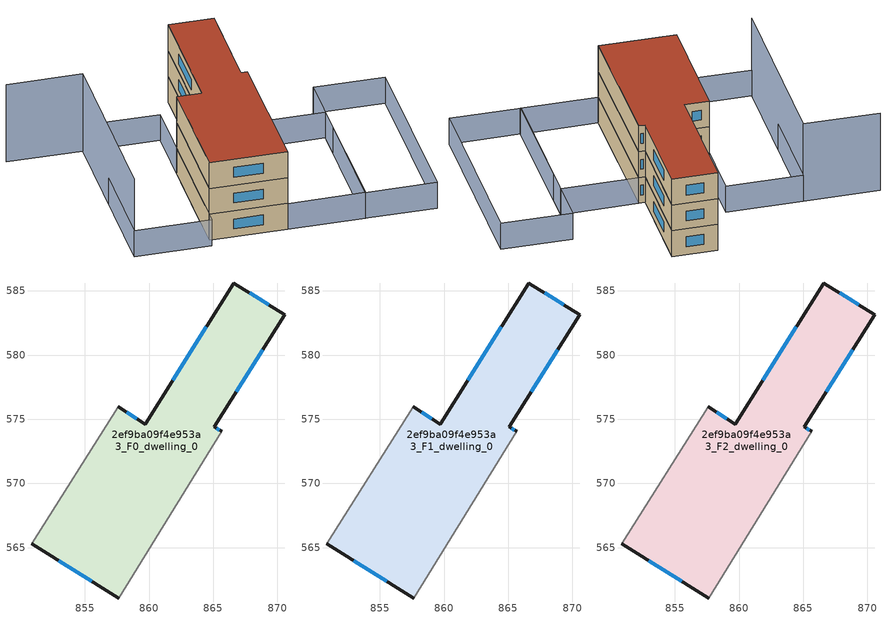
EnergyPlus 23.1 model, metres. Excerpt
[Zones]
2ef9ba09f4e953a3_F0_dwelling_0
 floor ground (EU_floor_Construction): 870.56,583.14 865.08,574.41 865.66,574.05 857.63,561.07 850.87,565.31 857.58,575.96 859.71,574.62 866.61,585.62 z0
 wall outside (EU_wall_Construction): 850.87,565.31 857.63,561.07 / 865.66,574.05 865.08,574.41 870.56,583.14 866.61,585.62 859.71,574.62 857.58,575.96 z0:3
 wall adiabatic (EU_wall_Construction): 857.63,561.07 865.66,574.05 / 857.58,575.96 850.87,565.31 z0:3
 window (EU_Window_Construction): 852.97,563.99 855.52,562.39 / 859.04,575.04 858.24,575.55 / 864.46,582.2 861.86,578.05 / 869.33,583.91 867.84,584.85 / 866.79,577.13 868.86,580.42 / 865.48,574.16 865.26,574.29 z0.93:2.07
2ef9ba09f4e953a3_F1_dwelling_0
 floor to 2ef9ba09f4e953a3_F0_dwelling_0 (EU_floor_Construction): 870.56,583.14 865.08,574.41 865.66,574.05 857.63,561.07 850.87,565.31 857.58,575.96 859.71,574.62 866.61,585.62 z3
 wall outside (EU_wall_Construction): 850.87,565.31 857.63,561.07 / 865.66,574.05 865.08,574.41 870.56,583.14 866.61,585.62 859.71,574.62 857.58,575.96 z3:6
 wall adiabatic (EU_wall_Construction): 857.63,561.07 865.66,574.05 / 857.58,575.96 850.87,565.31 z3:6
 window (EU_Window_Construction): 852.97,563.99 855.52,562.39 / 859.04,575.04 858.24,575.55 / 864.46,582.2 861.86,578.05 / 869.33,583.91 867.84,584.85 / 866.79,577.13 868.86,580.42 / 865.48,574.16 865.26,574.29 z3.93:5.07
2ef9ba09f4e953a3_F2_dwelling_0
 floor to 2ef9ba09f4e953a3_F1_dwelling_0 (EU_floor_Construction): 870.56,583.14 865.08,574.41 865.66,574.05 857.63,561.07 850.87,565.31 857.58,575.96 859.71,574.62 866.61,585.62 z6
 wall outside (EU_wall_Construction): 850.87,565.31 857.63,561.07 / 865.66,574.05 865.08,574.41 870.56,583.14 866.61,585.62 859.71,574.62 857.58,575.96 z6:9
 wall adiabatic (EU_wall_Construction): 857.63,561.07 865.66,574.05 / 857.58,575.96 850.87,565.31 z6:9
 window (EU_Window_Construction): 852.97,563.99 855.52,562.39 / 859.04,575.04 858.24,575.55 / 864.46,582.2 861.86,578.05 / 869.33,583.91 867.84,584.85 / 866.79,577.13 868.86,580.42 / 865.48,574.16 865.26,574.29 z6.93:8.07
 roof outside (EU_roof_Construction): 857.63,561.07 865.66,574.05 865.08,574.41 870.56,583.14 866.61,585.62 859.71,574.62 857.58,575.96 850.87,565.31 z9
shading: 881.11,569.93 870.49,553 / 870.49,553 864.27,556.9 / 864.27,556.9 874.9,573.83 / 874.9,573.83 881.11,569.93 / 857.6,561.02 865.66,574.05 / 865.66,574.05 872.4,569.88 / 872.4,569.88 864.34,556.85 / 864.34,556.85 857.6,561.02 / 843.63,568.62 854.28,585.57 / 854.28,585.57 860.97,581.37 / 860.97,581.37 850.32,564.42 / 850.32,564.42 843.63,568.62 z0:3; 847.68,589.71 854.28,585.57 / 854.28,585.57 843.62,568.6 z0:9
[Building]
EU S2 Campaign: North Axis=0; Terrain=City; Solar Distribution=FullExterior
[Site:Location]
Montreal-Trudeau.Intl.AP: Latitude=45.4667; Longitude=-73.75; Time Zone=-5; Elevation=36
[SizingPeriod:WeatherFileDays]
AnnualSizingPeriod: Begin Month=1; Begin Day of Month=1; End Month=12; End Day of Month=31; Day of Week for Start Day=Monday; Use Weather File Daylight Saving Period=No; Use Weather File Rain and Snow Indicators=No
[MATERIAL]
EU_InternalMass_Material: Roughness=MediumRough; Thickness=0.1; Conductivity=1; Density=1800; Specific Heat=900; Thermal Absorptance=0.9; Solar Absorptance=0.7; Visible Absorptance=0.7
[MATERIAL:NOMASS] Roughness=MediumRough; Thermal Absorptance=0.9; Solar Absorptance=0.7; Visible Absorptance=0.7
Name | Thermal Resistance
EU_wall_NoMass; EU_floor_NoMass | 1.36485
EU_roof_NoMass | 2.55992
[WINDOWMATERIAL:SIMPLEGLAZINGSYSTEM]
EU_Window_SimpleGlazing: UFactor=3.92339; Solar Heat Gain Coefficient=0.8; Visible Transmittance=0.8
[CONSTRUCTION]
EU_wall_Construction: EU_wall_NoMass
EU_roof_Construction: EU_roof_NoMass
EU_floor_Construction: EU_floor_NoMass
EU_Window_Construction: EU_Window_SimpleGlazing
EU_InternalMass_Construction: EU_InternalMass_Material
[ZONE] Type=1; Multiplier=1; Ceiling Height=autocalculate; Floor Area=autocalculate; Part of Total Floor Area=Yes
Name | Volume
2ef9ba09f4e953a3_F0_dwelling_0 | 487.059
2ef9ba09f4e953a3_F1_dwelling_0; 2ef9ba09f4e953a3_F2_dwelling_0 | 487.058
[INTERNALMASS] Construction=EU_InternalMass_Construction; Surface Area=162.353
Name | Zone or ZoneList
2ef9ba09f4e953a3_F0_dwelling_0_EU_InternalMass | 2ef9ba09f4e953a3_F0_dwelling_0
2ef9ba09f4e953a3_F1_dwelling_0_EU_InternalMass | 2ef9ba09f4e953a3_F1_dwelling_0
2ef9ba09f4e953a3_F2_dwelling_0_EU_InternalMass | 2ef9ba09f4e953a3_F2_dwelling_0
[OTHEREQUIPMENT] Fuel Type=Electricity; Design Level Calculation Method=Watts/Area; Power per Zone Floor Area=1; Fraction Latent=0; Fraction Radiant=0; Fraction Lost=0; Carbon Dioxide Generation Rate=0; EndUse Subcategory=EU_Step8_InternalGains
Name | Zone or ZoneList or Space or SpaceList | Schedule
EU_Step8_InternalGain_2ef9ba09f4e953a3_F0_dwelling_0_f000 | 2ef9ba09f4e953a3_F0_dwelling_0 | EU_Step8_GainSchedule_2ef9ba09f4e953a3_F0_dwelling_0_f000
EU_Step8_InternalGain_2ef9ba09f4e953a3_F1_dwelling_0_f000 | 2ef9ba09f4e953a3_F1_dwelling_0 | EU_Step8_GainSchedule_2ef9ba09f4e953a3_F1_dwelling_0_f000
EU_Step8_InternalGain_2ef9ba09f4e953a3_F2_dwelling_0_f000 | 2ef9ba09f4e953a3_F2_dwelling_0 | EU_Step8_GainSchedule_2ef9ba09f4e953a3_F2_dwelling_0_f000
[ZONEVENTILATION:DESIGNFLOWRATE] Schedule=EU_AlwaysOn; Design Flow Rate Calculation Method=AirChanges/Hour; Air Changes per Hour=0.860309; Ventilation Type=Natural; Fan Pressure Rise=0; Fan Total Efficiency=1; Constant Term Coefficient=1; Temperature Term Coefficient=0; Velocity Term Coefficient=0; Velocity Squared Term Coefficient=0; Minimum Indoor Temperature=-100; Maximum Indoor Temperature=100; Delta Temperature=-100; Minimum Outdoor Temperature=-100; Maximum Outdoor Temperature=100; Maximum Wind Speed=40
Name | Zone or ZoneList or Space or SpaceList
EU_ConstantAir_2ef9ba09f4e953a3_F0_dwelling_0 | 2ef9ba09f4e953a3_F0_dwelling_0
EU_ConstantAir_2ef9ba09f4e953a3_F1_dwelling_0 | 2ef9ba09f4e953a3_F1_dwelling_0
EU_ConstantAir_2ef9ba09f4e953a3_F2_dwelling_0 | 2ef9ba09f4e953a3_F2_dwelling_0
[HVACTEMPLATE:THERMOSTAT] Constant Heating Setpoint=20; Constant Cooling Setpoint=50
EU_HeatOnly_2ef9ba09f4e953a3_F0_dwelling_0; EU_HeatOnly_2ef9ba09f4e953a3_F1_dwelling_0; EU_HeatOnly_2ef9ba09f4e953a3_F2_dwelling_0
[HVACTEMPLATE:ZONE:IDEALLOADSAIRSYSTEM] System Availability Schedule=EU_AlwaysOn; Maximum Heating Supply Air Temperature=50; Minimum Cooling Supply Air Temperature=13; Maximum Heating Supply Air Humidity Ratio=0.0156; Minimum Cooling Supply Air Humidity Ratio=0.0077; Heating Limit=NoLimit; Cooling Limit=NoLimit; Heating Availability Schedule=EU_AlwaysOn; Cooling Availability Schedule=EU_CoolingOff; Dehumidification Control Type=ConstantSensibleHeatRatio; Cooling Sensible Heat Ratio=0.7; Dehumidification Setpoint=60; Humidification Control Type=None; Humidification Setpoint=30; Outdoor Air Method=None; Outdoor Air Flow Rate per Person=0.00944; Outdoor Air Flow Rate per Zone Floor Area=0; Outdoor Air Flow Rate per Zone=0; Demand Controlled Ventilation Type=None; Outdoor Air Economizer Type=NoEconomizer; Heat Recovery Type=None; Sensible Heat Recovery Effectiveness=0.7; Latent Heat Recovery Effectiveness=0.65
Name | Template Thermostat
2ef9ba09f4e953a3_F0_dwelling_0 | EU_HeatOnly_2ef9ba09f4e953a3_F0_dwelling_0
2ef9ba09f4e953a3_F1_dwelling_0 | EU_HeatOnly_2ef9ba09f4e953a3_F1_dwelling_0
2ef9ba09f4e953a3_F2_dwelling_0 | EU_HeatOnly_2ef9ba09f4e953a3_F2_dwelling_0
[SIZING:ZONE] Zone Cooling Design Supply Air Temperature Input Method=SupplyAirTemperature; Zone Cooling Design Supply Air Temperature=13; Zone Heating Design Supply Air Temperature Input Method=SupplyAirTemperature; Zone Heating Design Supply Air Temperature=50; Zone Cooling Design Supply Air Humidity Ratio=0.008; Zone Heating Design Supply Air Humidity Ratio=0.008; Cooling Design Air Flow Method=DesignDay; Cooling Design Air Flow Rate=0; Cooling Minimum Air Flow per Zone Floor Area=0.000762; Cooling Minimum Air Flow=0; Cooling Minimum Air Flow Fraction=0.2; Heating Design Air Flow Method=DesignDay; Heating Design Air Flow Rate=0; Heating Maximum Air Flow per Zone Floor Area=0.002032; Heating Maximum Air Flow=0.141576; Heating Maximum Air Flow Fraction=0.3; Account for Dedicated Outdoor Air System=No; Dedicated Outdoor Air System Control Strategy=NeutralSupplyAir; Dedicated Outdoor Air Low Setpoint Temperature for Design=autosize; Dedicated Outdoor Air High Setpoint Temperature for Design=autosize; Zone Load Sizing Method=Sensible Load Only No Latent Load; Zone Latent Cooling Design Supply Air Humidity Ratio Input Method=HumidityRatioDifference; Zone Cooling Design Supply Air Humidity Ratio Difference=0.005; Zone Latent Heating Design Supply Air Humidity Ratio Input Method=HumidityRatioDifference; Zone Humidification Design Supply Air Humidity Ratio Difference=0.005
2ef9ba09f4e953a3_F0_dwelling_0; 2ef9ba09f4e953a3_F1_dwelling_0; 2ef9ba09f4e953a3_F2_dwelling_0
[SCHEDULE:CONSTANT]
Name | Hourly Value
EU_AlwaysOn | 1
EU_CoolingOff | 0
[SCHEDULE:FILE] Column Number=1; Rows to Skip at Top=0; Number of Hours of Data=8760; Column Separator=Comma; Interpolate to Timestep=No; Minutes per Item=60; Adjust Schedule for Daylight Savings=Yes
Name | File
EU_Step8_GainSchedule_2ef9ba09f4e953a3_F0_dwelling_0_f000 | ../../schedules/2ef9ba09f4e953a3/2ef9ba09f4e953a3_F0_dwelling_0_f000_gain.csv
EU_Step8_GainSchedule_2ef9ba09f4e953a3_F1_dwelling_0_f000 | ../../schedules/2ef9ba09f4e953a3/2ef9ba09f4e953a3_F1_dwelling_0_f000_gain.csv
EU_Step8_GainSchedule_2ef9ba09f4e953a3_F2_dwelling_0_f000 | ../../schedules/2ef9ba09f4e953a3/2ef9ba09f4e953a3_F2_dwelling_0_f000_gain.csv
